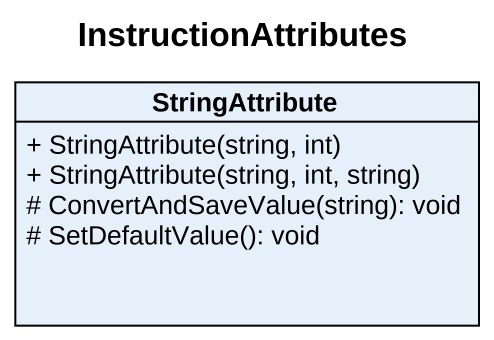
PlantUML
@startuml
title InstructionAttributes
hide circle
hide empty members
skinparam classAttributeIconSize 0
class StringAttribute {
  + StringAttribute(string, int)
  + StringAttribute(string, int, string)
  # ConvertAndSaveValue(string): void
  # SetDefaultValue(): void
}
@enduml
